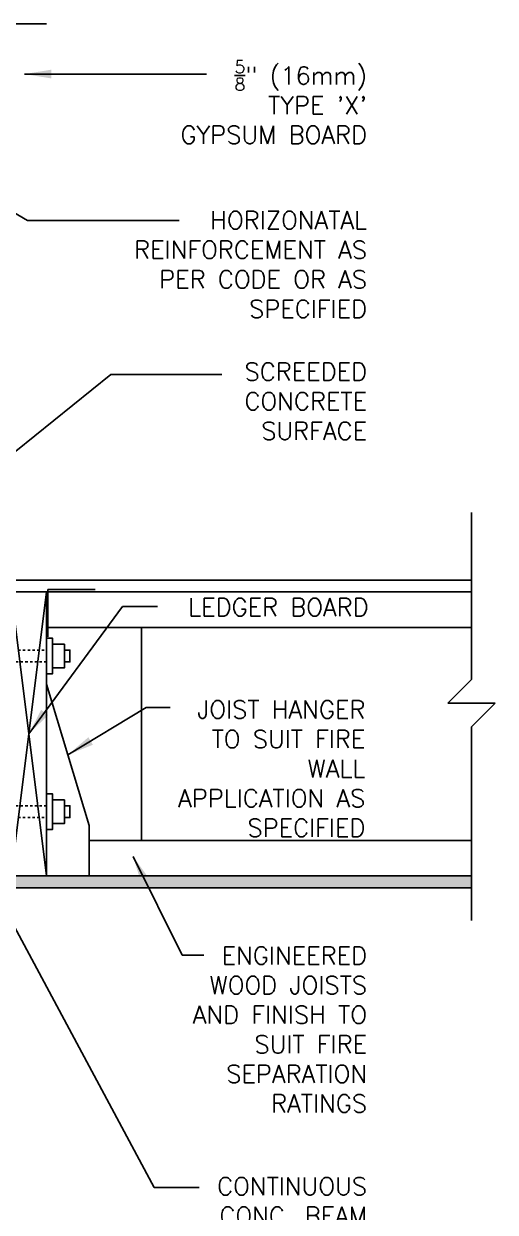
# Model space of a CAD drawing. Header units: inches. Extents: x 82.8 to 136.1, y 273.1 to 353.4.
# Drawn here: x 116.2 to 136.1, y 302.2 to 352.4 of the extents above; entities that cross this region are included whole.
import ezdxf

# ---------------------------------------------------------------- set-up
doc = ezdxf.new("R2010")
doc.units = ezdxf.units.IN
doc.header["$LTSCALE"] = 0.5
doc.header["$MEASUREMENT"] = 0
doc.linetypes.add('HIDDEN2', pattern=[0.1875, 0.125, -0.0625])
for name, color, linetype in [('HATCH', 12, 'Continuous'), ('LINE15', 9, 'Continuous'), ('LINE18', 9, 'Continuous'), ('line25', 2, 'Continuous'), ('LINE9', 9, 'Continuous'), ('TEXT', 4, 'Continuous')]:
    doc.layers.add(name, color=color, linetype=linetype)
doc.styles.add('DIM', font='romans.shx', dxfattribs={"width": 0.7})
doc.styles.add('ROMANS', font='romans')
doc.styles.get("Standard").update_dxf_attribs({"font": 'romans.shx'})
doc.dimstyles.new('ext', dxfattribs={"dimscale": 12, "dimtxt": 0.09375, "dimasz": 0.09375, "dimexe": 0.09375, "dimexo": 0.0625, "dimgap": 0.0625, "dimtad": 0, "dimjust": 1, "dimdec": 1, "dimzin": 3, "dimdsep": 46, "dimlunit": 4, "dimtxsty": 'DIM', "dimcen": 0.09, "dimdle": 0.09375, "dimclrt": 4, "dimadec": 0, "dimazin": 0, "dimtfac": 1, "dimtdec": 1, "dimtmove": 2, "dimatfit": 3, "dimfxl": 0, "dimfrac": 2, "dimtolj": 1, "dimtzin": 0, "dimarcsym": 0})
doc.dimstyles.new('ext_12', dxfattribs={"dimscale": 12, "dimtxt": 0.075, "dimasz": 0.09375, "dimexe": 0.09375, "dimexo": 0.0625, "dimgap": 0.0625, "dimtad": 1, "dimdec": 1, "dimzin": 2, "dimdsep": 46, "dimlunit": 4, "dimtxsty": 'DIM', "dimcen": 0.09, "dimdle": 0.09375, "dimclrt": 4, "dimadec": 0, "dimazin": 0, "dimtfac": 1, "dimtdec": 1, "dimtmove": 2, "dimatfit": 3, "dimfxl": 0, "dimfrac": 2, "dimtolj": 1, "dimtzin": 0, "dimarcsym": 0})
doc.dimstyles.get("Standard").update_dxf_attribs({"dimtxt": 0.18, "dimasz": 0.18, "dimexe": 0.18, "dimexo": 0.0625, "dimgap": 0.09, "dimtad": 0, "dimtih": 1, "dimtoh": 1, "dimdec": 4, "dimzin": 0, "dimdsep": 46, "dimtxsty": 'Standard', "dimcen": 0.09, "dimadec": 0, "dimazin": 0, "dimtfac": 1, "dimtdec": 4, "dimtofl": 0, "dimtmove": 0, "dimatfit": 3, "dimfxl": 0, "dimtolj": 1, "dimtzin": 0, "dimarcsym": 0})

msp = doc.modelspace()

# ---------------------------------------------------------------- hatches: boundary and pattern name
at = {"layer": 'HATCH'}
h = msp.add_hatch(dxfattribs=at)
h.set_pattern_fill('AR-SAND', color=256, scale=0.25, style=0)
h.paths.add_polyline_path([(135.142, 315.936), (135.142, 316.436), (115.701, 316.436), (115.701, 315.936)])
h.paths.add_polyline_path([(102.451, 315.936), (102.451, 316.436), (83.826, 316.436), (83.826, 315.936)])

# ---------------------------------------------------------------- linework, layer by layer
at = {"color": 192}
for points in [[(117.246, 326.54), (117.246, 328.54)], [(119.246, 328.54), (117.246, 328.54)]]:
    msp.add_lwpolyline(points, dxfattribs=at)
at = {"layer": 'HATCH'}
for p, q in [((117.201, 328.436), (115.701, 316.436)), ((117.201, 316.436), (115.701, 328.436))]:
    msp.add_line(p, q, dxfattribs=at)
at = {"layer": 'LINE15', "linetype": 'HIDDEN2'}
for points in [[(117.201, 325.474), (111.701, 325.474, -0.414214), (111.201, 325.974), (111.201, 327.474), (111.701, 327.474), (111.701, 326.074, 0.414214), (111.801, 325.974), (117.201, 325.974)], [(117.201, 319.397), (111.701, 319.397, 0.414214), (111.201, 318.897), (111.201, 317.397), (111.701, 317.397), (111.701, 318.797, -0.414214), (111.801, 318.897), (117.201, 318.897)]]:
    msp.add_lwpolyline(points, format="xyb", dxfattribs=at)
at = {"layer": 'LINE18'}
for points in [[(117.201, 324.974), (117.451, 324.974), (117.451, 326.474), (117.201, 326.474)], [(117.451, 325.224), (117.951, 325.224), (117.951, 326.224), (117.451, 326.224)], [(117.201, 319.897), (117.451, 319.897), (117.451, 318.397), (117.201, 318.397)], [(117.451, 319.647), (117.951, 319.647), (117.951, 318.647), (117.451, 318.647)]]:
    msp.add_lwpolyline(points, close=True, dxfattribs=at)
for points in [[(117.951, 325.474), (118.185, 325.474), (118.185, 325.974), (117.951, 325.974)], [(117.951, 318.897), (118.185, 318.897), (118.185, 319.397), (117.951, 319.397)]]:
    msp.add_lwpolyline(points, dxfattribs=at)
at = {"layer": 'line25'}
for p, q in [((115.701, 328.436), (135.142, 328.436)), ((117.201, 316.436), (117.201, 328.436)), ((117.201, 326.936), (135.142, 326.936)), ((117.201, 325.686), (117.201, 316.436)), ((118.992, 317.936), (135.142, 317.936)), ((115.701, 316.436), (135.142, 316.436))]:
    msp.add_line(p, q, dxfattribs=at)
at = {"layer": 'line25', "color": 12}
msp.add_line((121.201, 317.936), (121.201, 326.936), dxfattribs=at)
at = {"layer": 'LINE9'}
for p, q in [((109.076, 352.436), (117.201, 352.436)), ((135.142, 324.735), (135.142, 331.795)), ((115.701, 328.936), (118.422, 328.936)), ((118.422, 328.936), (135.142, 328.936)), ((117.201, 324.536), (118.992, 318.57)), ((134.142, 323.735), (135.142, 324.735)), ((135.142, 323.735), (134.142, 323.735)), ((136.142, 323.735), (135.142, 322.735)), ((135.142, 323.735), (136.142, 323.735)), ((135.142, 314.557), (135.142, 322.735)), ((118.992, 318.57), (118.992, 316.436)), ((115.701, 315.936), (135.142, 315.936))]:
    msp.add_line(p, q, dxfattribs=at)

# ---------------------------------------------------------------- texts
at = {"layer": 'TEXT', "char_height": 0.75, "attachment_point": 6, "style": 'ROMANS'}
for s, insert, width in [('\\A1;{\\H0.7x;\\S5/8;}" (16mm) TYPE \'X\' GYPSUM BOARD', (130.732, 349.123), 9.12398), ('HORIZONATAL REINFORCEMENT AS PER CODE OR AS SPECIFIED ', (130.732, 342.264), 12.42147), ('SCREEDED CONCRETE SURFACE', (130.732, 336.487), 9.81001), ('\\P\\P\\P\\PLEDGER BOARD', (130.8, 330.29), 9.81001), ('JOIST HANGER TO SUIT FIRE WALL APPLICATION AS SPECIFIED', (130.661, 320.967), 9.12398), ('ENGINEERED WOOD JOISTS AND FINISH TO SUIT FIRE SEPARATION RATINGS', (130.732, 309.946), 9.12398), ('CONTINUOUS CONC. BEAM \\PTO FLOOR CONNECTION', (130.732, 301.45), 9.12398)]:
    msp.add_mtext(s, dxfattribs=dict(at, insert=insert, width=width))

# ---------------------------------------------------------------- leaders
at = {"layer": 'TEXT'}
for points, dimstyle, override in [([(116.271, 350.311), (123.947, 350.311)], 'ext_12', {"dimgap": 0.0625, "dimtad": 0}), ([(107.317, 349.441), (116.398, 344.123), (122.798, 344.123)], 'Standard', {"dimscale": 12, "dimtxt": 0.09375, "dimasz": 0.09375, "dimexe": 0.09375, "dimgap": 0.0625, "dimtad": 0, "dimjust": 1, "dimtih": 0, "dimtoh": 0, "dimdec": 1, "dimzin": 3, "dimlunit": 4, "dimtxsty": 'DIM', "dimdle": 0.09375, "dimclrt": 4, "dimtdec": 1, "dimtofl": 1, "dimtmove": 2, "dimfrac": 2}), ([(108.538, 328.436), (119.913, 337.622), (124.597, 337.622)], 'Standard', {"dimscale": 12, "dimtxt": 0.09375, "dimasz": 0.09375, "dimexe": 0.09375, "dimgap": 0.0625, "dimtad": 0, "dimjust": 1, "dimtih": 0, "dimtoh": 0, "dimdec": 1, "dimzin": 3, "dimlunit": 4, "dimtxsty": 'DIM', "dimdle": 0.09375, "dimclrt": 4, "dimtdec": 1, "dimtofl": 1, "dimtmove": 2, "dimfrac": 2}), ([(116.451, 322.436), (120.407, 327.821), (121.878, 327.821)], 'Standard', {"dimscale": 12, "dimtxt": 0.09375, "dimasz": 0.09375, "dimexe": 0.09375, "dimgap": 0.0625, "dimjust": 1, "dimtih": 0, "dimtoh": 0, "dimdec": 1, "dimzin": 3, "dimlunit": 4, "dimtxsty": 'DIM', "dimdle": 0.09375, "dimclrt": 4, "dimtdec": 1, "dimtofl": 1, "dimtmove": 2, "dimfrac": 2}), ([(118.096, 321.553), (121.397, 323.548), (122.422, 323.548)], 'ext', {"dimgap": 0.0625, "dimtad": 0}), ([(113.785, 318.11), (121.743, 303.266), (123.645, 303.266)], 'ext_12', {"dimgap": 0.0625, "dimtad": 0})]:
    msp.add_leader(points, dimstyle=dimstyle, override=override, dxfattribs=at)
msp.add_leader([(120.851, 317.259), (122.928, 313.092), (123.842, 313.092)], dimstyle='ext', dxfattribs=at)

doc.saveas('drawing.dxf')
